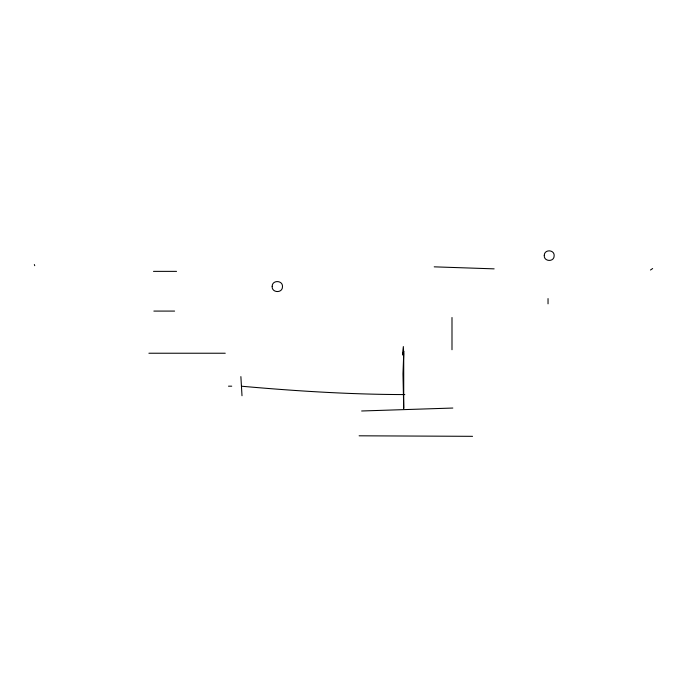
<?xml version="1.0" encoding="UTF-8"?>
<svg xmlns="http://www.w3.org/2000/svg" width="687" height="687" viewBox="0 0 687 687"><rect width="100%" height="100%" fill="white"/><g stroke="black" fill="none" stroke-linecap="round" stroke-linejoin="round"><path stroke-width="1.03" d="M650.46 270.017L652.65 268.54M361.637 410.989L452.827 408.044M153.493 271.365L176.542 271.365M153.862 311.082L174.601 311.082M148.899 353.23L225.25 353.23M228.488 386.18L231.734 386.18M404.798 394.57C350.25 394.501 295.762 391.04 241.446 386.214M359.112 435.807L472.544 436.322M434.21 266.839L494.142 268.857M34.35 264.538L34.728 265.68M240.879 376.605L242.004 395.746M548.037 298.579L548.037 303.843M451.994 317.506L451.994 349.735M402.634 352.912L402.814 355.093L403.724 351.177L403.724 408.593L402.968 373.857L403.724 353.908L403.346 346.549L402.634 352.912M272.164 286.307C271.537 292.92 282.46 293.486 282.486 286.822C283.113 280.21 272.189 279.643 272.164 286.307M544.259 255.392C543.657 261.73 554.134 262.279 554.16 255.882C554.761 249.536 544.284 248.995 544.259 255.392"/></g></svg>
